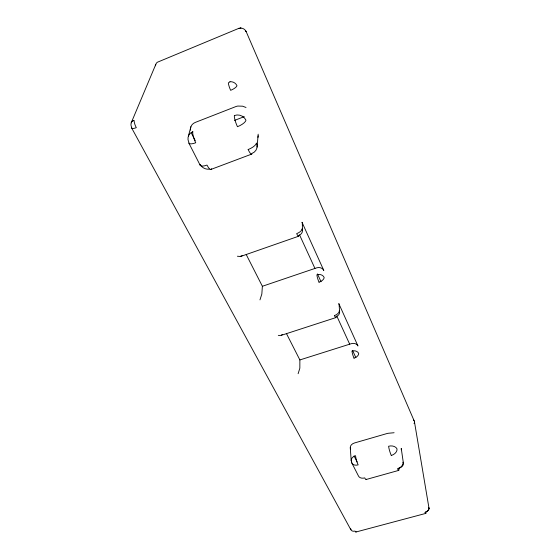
<?xml version="1.0" encoding="UTF-8"?>
<svg xmlns="http://www.w3.org/2000/svg" width="560" height="560" viewBox="0 0 560 560"><rect width="100%" height="100%" fill="white"/><g stroke="black" fill="none" stroke-linecap="round" stroke-linejoin="round"><path stroke-width="0.84" d="M246.239 254.569L262.374 286.279L261.835 294.056L259.966 299.88M257.096 147.133L258.174 134.183M257.985 137.424L258.181 135.814M188.405 136.059L190.897 126.742M298.123 373.716L299.845 368.179L299.873 359.94L286.447 333.564M131.215 122.829L155.771 64.449M282.562 334.474L280.602 335.454L278.306 335.37M242.172 255.696L239.939 256.466L237.405 256.228M245.588 31.087A5.502 1.386 -24.9 0 1 246.12 31.626A5.642 5.404 51.6 0 0 240.219 28.154L241.01 28L239.001 28.273L157.276 62.286A5.607 5.089 39.9 0 0 155.526 65.786M234.535 120.407L244.265 116.641M211.078 169.379L251.797 154.063M240.933 256.361L298.536 236.257M262.374 286.279L316.659 267.855A5.516 4.669 -2.4 0 1 323.806 270.459L302.001 222.257A5.733 5.047 0.3 0 1 302.344 224.847M281.491 335.265L335.951 317.576M299.873 359.94L351.323 343.665A5.187 4.109 -4.7 0 1 357.959 345.961L338.8 303.604A5.369 4.417 -3.6 0 1 339.108 304.724L339.626 311.906M366.128 479.507L398.741 470.393M355.971 532L425.838 513.387M394.093 432.733L388.612 433.237A6.552 4.767 -5.7 0 0 386.988 433.545L354.55 442.946A6.482 4.697 -3.7 0 0 350.637 449.085M246.022 107.485L242.599 106.19L237.902 106.057A8.603 8.078 20.9 0 0 235.83 106.582L195.202 122.451A8.589 7.833 24.6 0 0 190.484 130.144M131.642 127.96L350.749 529.557M188.86 143.059L200.13 165.186M351.876 463.057L358.477 476.014A6.51 4.606 -27.2 0 0 364.735 477.897A6.643 1.267 74.1 0 0 366.38 479.192M191.296 132.846L195.216 140.609M354.067 455.91L357.126 461.972M299.544 234.885L314.944 268.436M317.457 273.91L321.041 281.736M336.826 316.127L349.692 344.183M352.597 350.504L355.859 357.623M246.022 31.276L414.064 420.623M414.498 422.058L429.051 508.515M403.417 463.386L401.261 448.462L401.275 449.75M350.273 447.902L351.211 460.691M302.365 223.531L302.435 230.125M356.16 531.713A4.606 0.987 75.1 0 1 354.991 531.076A4.466 3.346 -30.6 0 1 350.546 528.689A4.459 2.982 -2.9 0 0 351.078 529.368M239.001 28.273A5.796 0.91 68.7 0 1 239.302 28.399M413.567 420.077A4.039 2.744 -22.4 0 1 414.316 421.295A4.053 2.975 -7.3 0 1 414.036 423.591M211.386 168.679A8.673 2.149 68.7 0 1 206.997 165.081A8.491 3.017 -26.4 0 1 200.081 164.346M209.286 169.176A8.596 7.742 18.7 0 1 200.431 164.969M229.999 81.753L228.354 82.95A6.72 1.281 68.7 0 0 230.65 90.328A6.468 1.932 -25.3 0 0 236.978 85.694A6.559 6.202 29.6 0 0 229.999 81.753M132.944 120.386L132.272 121.149L134.134 120.442A6.552 1.96 66.7 0 0 136.304 127.659A6.314 1.827 -27.1 0 1 131.712 127.4A6.538 5.761 30.6 0 1 132.944 120.386M298.823 235.438A5.81 5.089 0.3 0 0 302.057 228.837A5.81 2.653 -24.9 0 1 296.66 233.618A5.838 1.071 70.8 0 0 298.823 235.438M425.068 512.386A4.536 3.472 -23.4 0 0 428.855 507.731A4.564 3.08 -6.4 0 1 425.817 511.763A4.69 0.63 73.9 0 1 425.068 512.386M354.032 358.169A5.243 3.122 -24.5 0 0 358.68 353.381A5.25 4.13 -4.7 0 0 351.967 351.078A5.25 0.875 72.5 0 0 354.032 358.169M334.411 315.574A5.439 2.975 -24.6 0 0 339.311 310.779A5.439 4.445 -3.6 0 1 336.105 316.554A5.432 0.938 71.9 0 1 334.411 315.574M319.039 282.205A5.593 2.856 -24.8 0 0 324.142 277.41A5.586 4.704 -2.4 0 0 316.904 274.785A5.593 0.994 71.5 0 0 319.039 282.205M234.367 115.549A8.981 1.792 69 0 0 237.461 126.707A8.729 2.912 -25.4 0 0 245.966 120.204A8.799 8.218 19.3 0 0 234.367 115.549M192.808 131.691A8.876 2.205 68.3 0 0 195.748 142.765A8.631 2.849 -26.3 0 1 188.832 142.254A8.785 7.966 23.3 0 1 192.808 131.691M248.15 149.541A8.589 3.08 -25.3 0 0 256.438 143.01A8.624 7.98 13.4 0 1 252.014 153.391A8.771 1.743 69.4 0 1 248.15 149.541M391.293 455.476A6.65 4.648 -24.5 0 0 397.019 448.931A6.671 4.795 -5.6 0 0 388.591 446.25A6.762 1.05 73.5 0 0 391.293 455.476M398.874 468.293A6.587 4.669 -5.8 0 0 403.116 462.196A6.566 4.683 -24.4 0 1 397.495 468.727A6.699 1.022 73.6 0 0 398.874 468.293M351.575 461.888A6.594 4.564 -27.1 0 0 358.169 464.884A6.706 1.302 73.9 0 1 355.565 455.714A6.601 4.718 -3.6 0 0 351.575 461.888"/></g></svg>
